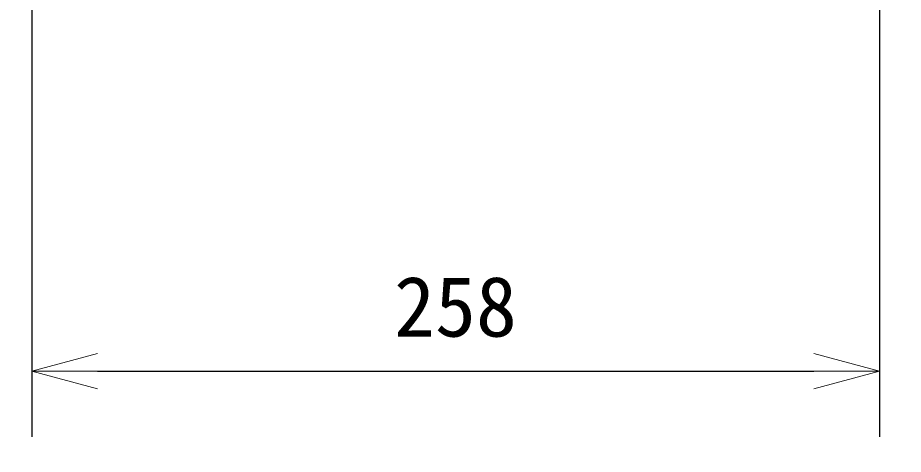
# Model space of a CAD drawing. Units: millimetres, scale not verified. Extents: x -11546 to 11816, y -1356 to 23431.
# Drawn here: x 10.06 to 37.02, y 12.92 to 26.2 of the extents above; entities that cross this region are included whole.
import ezdxf
from ezdxf.enums import TextEntityAlignment as Align

# ---------------------------------------------------------------- set-up
doc = ezdxf.new("R2010")
doc.units = ezdxf.units.MM
doc.header["$LTSCALE"] = 0.125
doc.layers.add('0-0_0', color=7, linetype='Continuous', lineweight=18)
doc.layers.add('0-4_GAIKEI', color=1, linetype='Continuous', lineweight=18)
doc.layers.add('0-5_SUNPO', color=7, linetype='Continuous')
doc.styles.add('ＭＳ ゴシック', font='')
doc.styles.get('ＭＳ ゴシック').set_extended_font_data('MS Gothic')

# ---------------------------------------------------------------- blocks, each defined once
blk = doc.blocks.new('_OPEN30')
at = {"layer": '0-0_0'}
blk.add_line((0, 0), (-1, 0), dxfattribs=at)
blk.add_lwpolyline([(-1, 0.26795), (0, 0), (-1, -0.26795)], dxfattribs=at)
blk = doc.blocks.new('D25')
at = {"layer": '0-5_SUNPO'}
for p, q in [((100.79, -49.0837), (100.79, -105.053)), ((74.9869, -85.3945), (74.9869, -105.053)), ((76.9869, -103.053), (98.79, -103.053))]:
    blk.add_line(p, q, dxfattribs=at)
at = {"layer": '0-5_SUNPO', "xscale": 2, "yscale": 2, "rotation": 180}
blk.add_blockref('_OPEN30', (74.9869, -103.053), dxfattribs=at)
at = {"layer": '0-5_SUNPO', "xscale": 2, "yscale": 2}
blk.add_blockref('_OPEN30', (100.79, -103.053), dxfattribs=at)
at = {"layer": '0-5_SUNPO', "style": 'ＭＳ ゴシック'}
blk.add_text('258', height=1.833, dxfattribs=at).set_placement((86.0134, -102.553), align=Align.BOTTOM_LEFT)

msp = doc.modelspace()

# ---------------------------------------------------------------- linework, layer by layer
at = {"layer": '0-4_GAIKEI'}
for centre, radius in [((16.8091, -76.2677), 146.8143), ((33.862, -62.1385), 132.6849), ((15.8685, 11.6745), 58.8672), ((34.6204, 4.9028), 65.6394), ((16.2946, -20.3164), 90.6691), ((34.2697, -25.9303), 96.283), ((34.3543, -9.9502), 80.3027), ((15.6891, 34.7011), 35.6482), ((34.8289, 30.8012), 39.5486), ((27.296, -319.4192), 388.9165), ((28.1338, -202.747), 272.2412)]:
    msp.add_circle(centre, radius, dxfattribs=at)
at = {"layer": '0-4_GAIKEI', "color": 7}
for centre, radius in [((24.0279, -643.0661), 713.1818), ((27.9485, -286.8373), 356.9315)]:
    msp.add_circle(centre, radius, dxfattribs=at)

# ---------------------------------------------------------------- block references
at = {"layer": '0-5_SUNPO'}
msp.add_blockref('D25', (-64.5, 118.5), dxfattribs=at)

doc.saveas('drawing.dxf')
